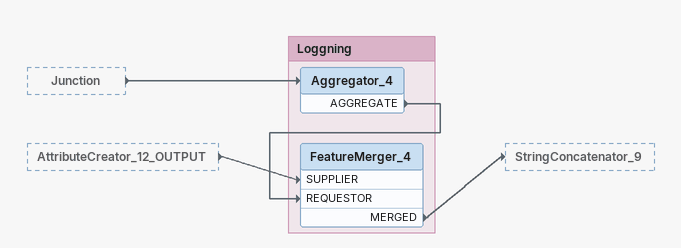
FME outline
Junction [outside]
    -> Aggregator_4
AttributeCreator_12_OUTPUT [outside]
    -> FeatureMerger_4 [SUPPLIER]

Bookmark: Loggning
Aggregator_4
    AGGREGATE -> FeatureMerger_4 [REQUESTOR]
FeatureMerger_4
    MERGED -> StringConcatenator_9
